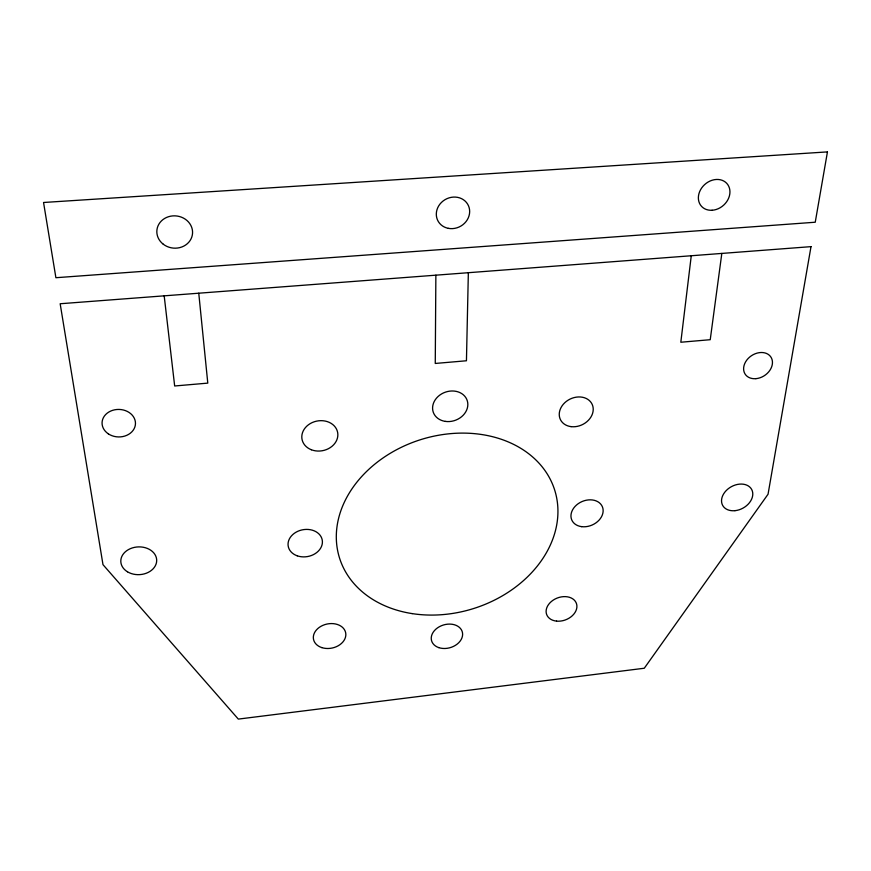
<?xml version="1.0" encoding="UTF-8"?>
<svg xmlns="http://www.w3.org/2000/svg" width="871" height="871" viewBox="0 0 871 871"><rect width="100%" height="100%" fill="white"/><g stroke="black" fill="none" stroke-linecap="round" stroke-linejoin="round"><path stroke-width="1.31" d="M435.87 275.171L435.26 363.457L466.442 360.768L468.348 272.71M691.269 255.758L680.817 342.238L710.235 339.701L721.819 253.428M164.184 295.835L174.668 385.984L207.788 383.12L198.762 293.211M811.01 246.645L768.048 494.227L644.279 668.242L238.316 719.098L102.985 564.658L60.164 303.75L811.01 246.645M827.45 151.902L815.245 222.225L55.896 277.718L43.55 202.486L827.45 151.902M755.886 378.667A15.449 11.878 -34.1 0 0 771.466 358.035A15.449 11.878 -34.1 0 0 746.763 360.126A15.449 11.878 -34.1 0 0 755.886 378.667M108.363 433.867A16.712 13.762 1.5 0 0 135.288 425.364A16.712 13.762 1.5 0 0 112.642 410.328A16.712 13.762 1.5 0 0 108.363 433.867M556.547 621.121A15.885 11.682 -21 0 0 576.624 604.104A15.885 11.682 -21 0 0 551.343 601.523A15.885 11.682 -21 0 0 556.547 621.121M321.889 647.632A16.407 12.27 -11.7 0 0 345.841 634.219A16.407 12.27 -11.7 0 0 321.029 626.271A16.407 12.27 -11.7 0 0 321.889 647.632M571.082 426.638A17.616 14.186 -26.3 0 0 592.835 406.213A17.616 14.186 -26.3 0 0 564.778 402.718A17.616 14.186 -26.3 0 0 571.082 426.638M311.339 449.752A18.139 15.079 -11.2 0 0 337.85 434.291A18.139 15.079 -11.2 0 0 310.294 423.556A18.139 15.079 -11.2 0 0 311.339 449.752M412.19 613.609A112.816 88.494 -17.6 0 0 555.665 493.465A112.816 88.494 -17.6 0 0 373.507 465.212A112.816 88.494 -17.6 0 0 412.19 613.609M438.842 647.643A15.983 11.824 -16.4 0 0 462.621 634.513A15.983 11.824 -16.4 0 0 439.322 626.728A15.983 11.824 -16.4 0 0 438.842 647.643M445.31 421.39A17.953 14.927 -19.9 0 0 467.324 400.889A17.953 14.927 -19.9 0 0 438.004 396.566A17.953 14.927 -19.9 0 0 445.31 421.39M297.229 555.818A17.289 13.609 -10.4 0 0 322.401 541.424A17.289 13.609 -10.4 0 0 296.053 532.192A17.289 13.609 -10.4 0 0 297.229 555.818M581.697 526.661A16.68 12.782 -23.8 0 0 602.874 508.283A16.68 12.782 -23.8 0 0 576.569 504.973A16.68 12.782 -23.8 0 0 581.697 526.661M127.46 571.79A17.953 13.882 -2.7 0 0 156.475 562.601A17.953 13.882 -2.7 0 0 132.305 547.935A17.953 13.882 -2.7 0 0 127.46 571.79M734.961 510.678A16.549 12.194 -29.1 0 0 751.662 489.437A16.549 12.194 -29.1 0 0 724.857 492.126A16.549 12.194 -29.1 0 0 734.961 510.678M712.097 210.259A17.061 14.001 -41.5 0 0 728.755 186.329A17.061 14.001 -41.5 0 0 701.634 188.016A17.061 14.001 -41.5 0 0 712.097 210.259M448.336 228.344A17.05 15.395 -28.8 0 0 469.186 207.777A17.05 15.395 -28.8 0 0 441.434 202.442A17.05 15.395 -28.8 0 0 448.336 228.344M163.269 244.218A17.899 16.157 6.2 0 0 192.317 235.105A17.899 16.157 6.2 0 0 168.506 216.716A17.899 16.157 6.2 0 0 163.269 244.218"/></g></svg>
